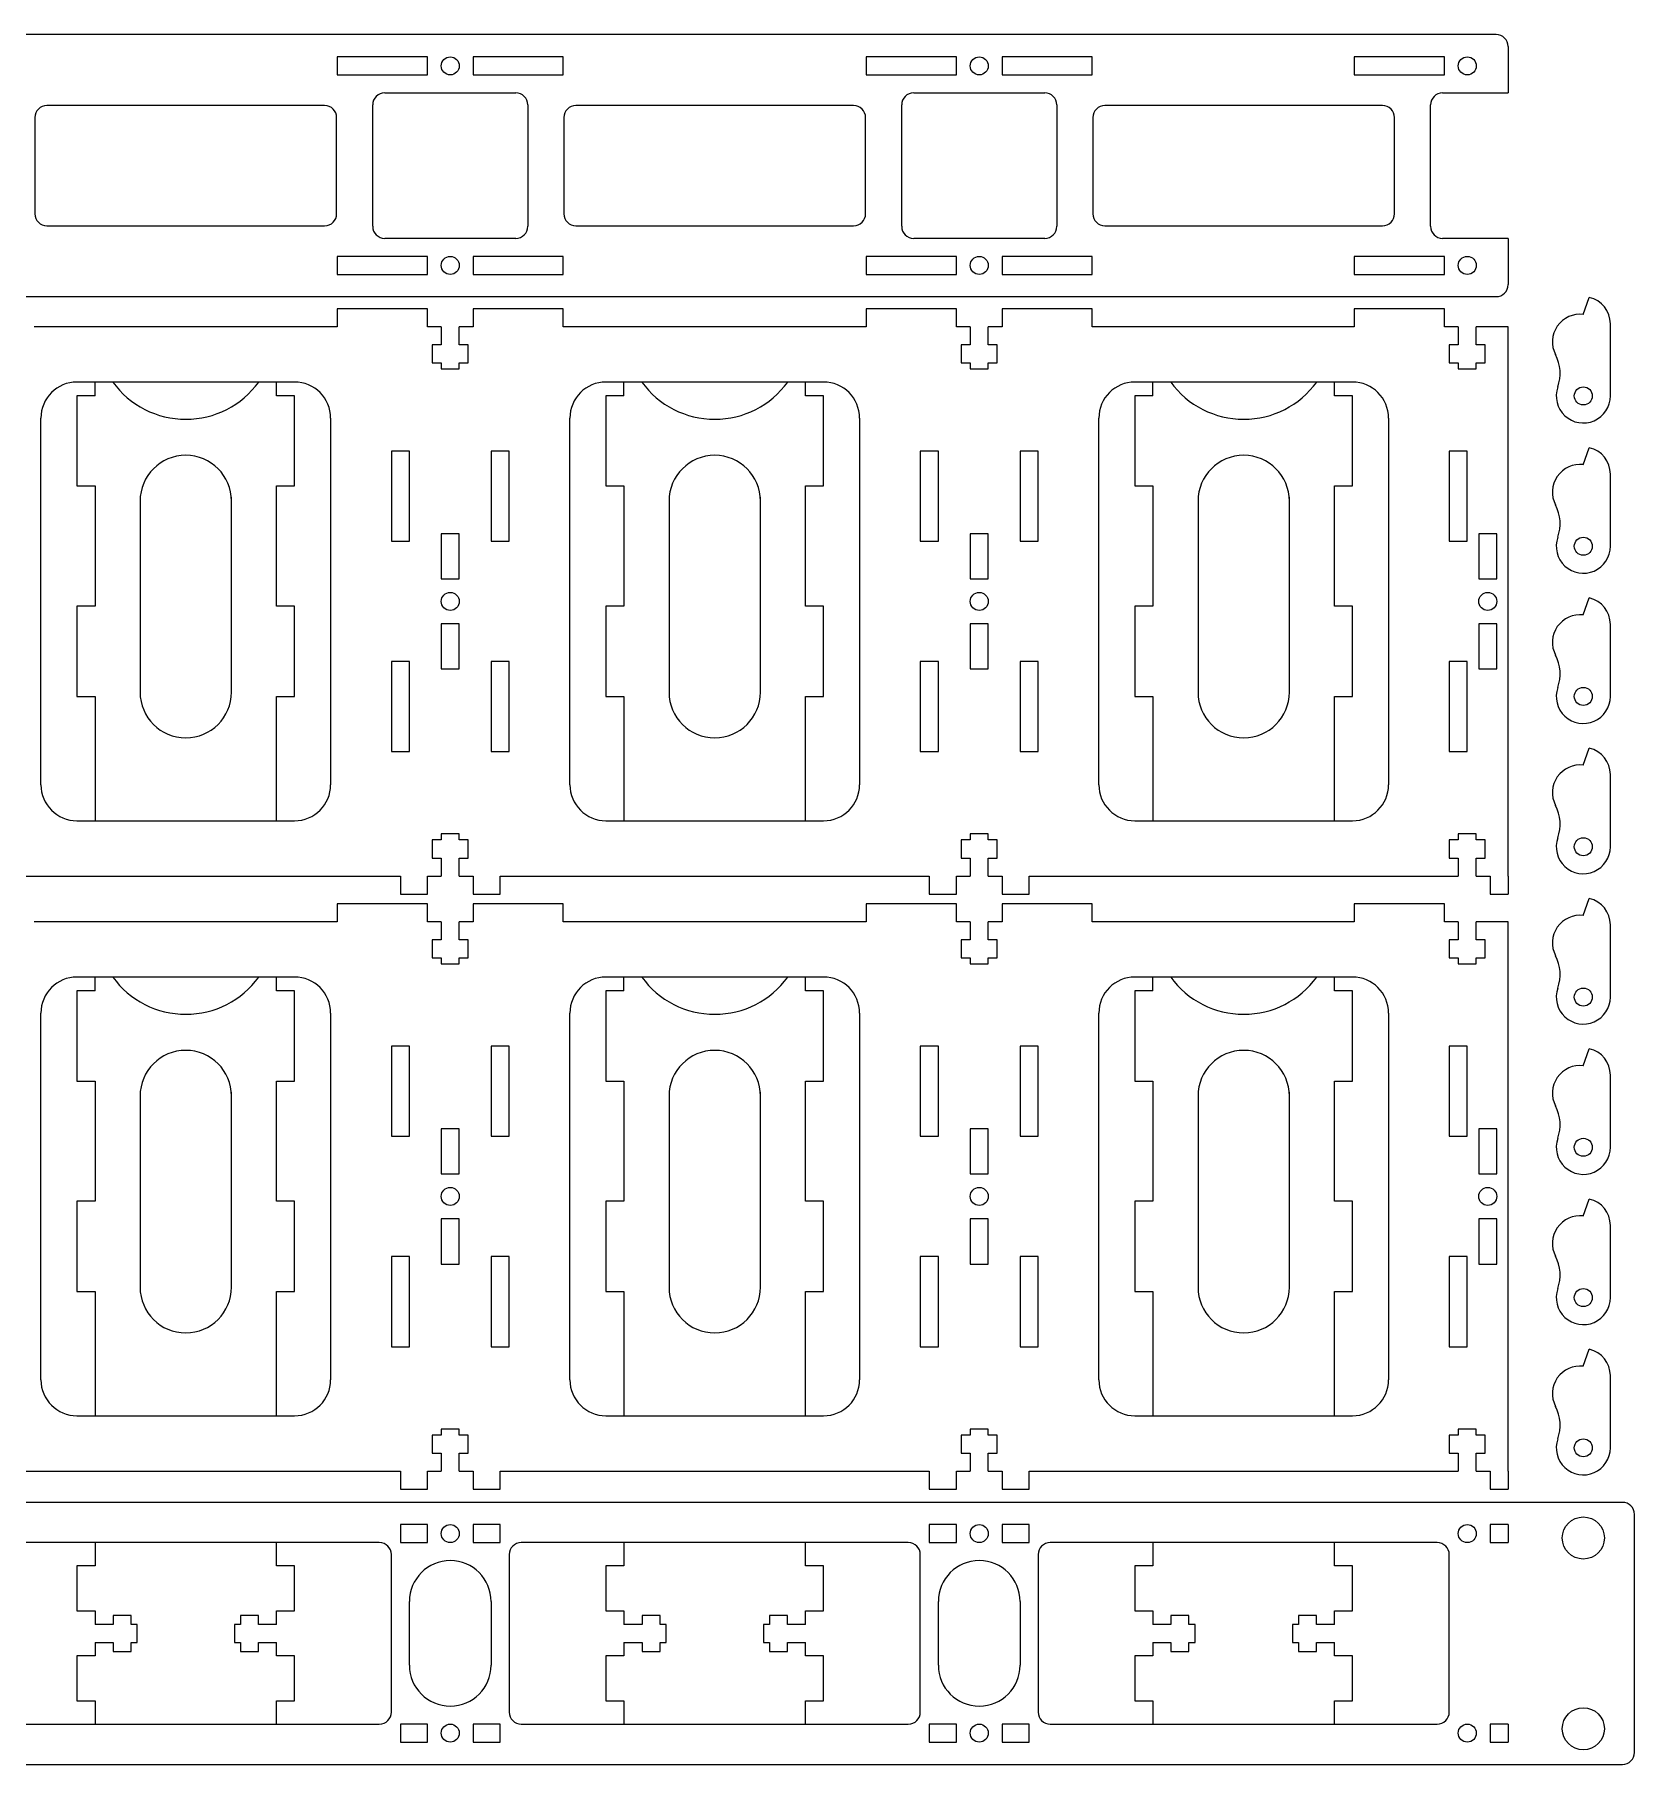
# Model space of a CAD drawing. Header units: millimetres. Extents: x 0 to 482, y 0 to 288.
# Drawn here: x 215.9 to 482, y 0 to 287.8 of the extents above; entities that cross this region are included whole.
import ezdxf

# ---------------------------------------------------------------- set-up
doc = ezdxf.new("R2010")
doc.units = ezdxf.units.MM
doc.layers.get('0').update_dxf_attribs({"color": 178, "true_color": 0x000000})
doc.layers.add('cutout', color=1, linetype='Continuous', true_color=0xff0000)
doc.layers.add('inner-cutout', color=5, linetype='Continuous', true_color=0x0000ff)

msp = doc.modelspace()

# ---------------------------------------------------------------- linework, layer by layer
for p, q in [((459, 287.8), (23, 287.8)), ((461, 285.8), (461, 278.1)), ((450.1, 278.1), (461, 278.1)), ((448.1, 255.9), (448.1, 276.1)), ((461, 253.9), (450.1, 253.9)), ((461, 253.9), (461, 246.2)), ((23, 244.2), (459, 244.2)), ((281.2, 242.2), (266.2, 242.2)), ((266.2, 242.2), (266.2, 239.2)), ((281.2, 239.2), (281.2, 242.2)), ((303.8, 242.2), (288.8, 242.2)), ((288.8, 242.2), (288.8, 239.2)), ((303.8, 239.2), (303.8, 242.2)), ((369.2, 242.2), (354.2, 242.2)), ((354.2, 242.2), (354.2, 239.2)), ((369.2, 239.2), (369.2, 242.2)), ((391.8, 242.2), (376.8, 242.2)), ((376.8, 242.2), (376.8, 239.2)), ((391.8, 239.2), (391.8, 242.2)), ((450.4, 242.2), (435.4, 242.2)), ((435.4, 242.2), (435.4, 239.2)), ((450.4, 239.2), (450.4, 242.2)), ((266.2, 239.2), (215.8, 239.2)), ((283.5, 239.2), (281.2, 239.2)), ((283.5, 239.2), (283.5, 236.2)), ((288.8, 239.2), (286.5, 239.2)), ((286.5, 236.2), (286.5, 239.2)), ((354.2, 239.2), (303.8, 239.2)), ((371.5, 239.2), (369.2, 239.2)), ((371.5, 239.2), (371.5, 236.2)), ((376.8, 239.2), (374.5, 239.2)), ((374.5, 236.2), (374.5, 239.2)), ((435.4, 239.2), (391.8, 239.2)), ((452.7, 239.2), (450.4, 239.2)), ((452.7, 239.2), (452.7, 236.2)), ((461, 239.2), (455.7, 239.2)), ((455.7, 236.2), (455.7, 239.2)), ((461, 147.8), (461, 239.2)), ((283.5, 236.2), (282, 236.2)), ((282, 236.2), (282, 233.2)), ((288, 236.2), (286.5, 236.2)), ((288, 233.2), (288, 236.2)), ((371.5, 236.2), (370, 236.2)), ((370, 236.2), (370, 233.2)), ((376, 236.2), (374.5, 236.2)), ((376, 233.2), (376, 236.2)), ((451.2, 236.2), (451.2, 233.2)), ((452.7, 236.2), (451.2, 236.2)), ((457.2, 236.2), (455.7, 236.2)), ((457.2, 233.2), (457.2, 236.2)), ((282, 233.2), (283.5, 233.2)), ((283.5, 233.2), (283.5, 232.2)), ((286.5, 233.2), (288, 233.2)), ((286.5, 232.2), (286.5, 233.2)), ((370, 233.2), (371.5, 233.2)), ((371.5, 233.2), (371.5, 232.2)), ((374.5, 233.2), (376, 233.2)), ((374.5, 232.2), (374.5, 233.2)), ((451.2, 233.2), (452.7, 233.2)), ((452.7, 233.2), (452.7, 232.2)), ((455.7, 233.2), (457.2, 233.2)), ((455.7, 232.2), (455.7, 233.2)), ((283.5, 232.2), (286.5, 232.2)), ((371.5, 232.2), (374.5, 232.2)), ((452.7, 232.2), (455.7, 232.2)), ((282, 153.8), (282, 150.8)), ((283.5, 153.8), (282, 153.8)), ((286.5, 154.8), (283.5, 154.8)), ((283.5, 154.8), (283.5, 153.8)), ((286.5, 153.8), (286.5, 154.8)), ((288, 153.8), (286.5, 153.8)), ((288, 150.8), (288, 153.8)), ((370, 153.8), (370, 150.8)), ((371.5, 153.8), (370, 153.8)), ((374.5, 154.8), (371.5, 154.8)), ((371.5, 154.8), (371.5, 153.8)), ((374.5, 153.8), (374.5, 154.8)), ((376, 153.8), (374.5, 153.8)), ((376, 150.8), (376, 153.8)), ((451.2, 153.8), (451.2, 150.8)), ((452.7, 153.8), (451.2, 153.8)), ((455.7, 154.8), (452.7, 154.8)), ((452.7, 154.8), (452.7, 153.8)), ((455.7, 153.8), (455.7, 154.8)), ((457.2, 153.8), (455.7, 153.8)), ((457.2, 150.8), (457.2, 153.8)), ((282, 150.8), (283.5, 150.8)), ((283.5, 150.8), (283.5, 147.8)), ((286.5, 150.8), (288, 150.8)), ((286.5, 147.8), (286.5, 150.8)), ((370, 150.8), (371.5, 150.8)), ((371.5, 150.8), (371.5, 147.8)), ((374.5, 150.8), (376, 150.8)), ((374.5, 147.8), (374.5, 150.8)), ((451.2, 150.8), (452.7, 150.8)), ((452.7, 150.8), (452.7, 147.8)), ((455.7, 150.8), (457.2, 150.8)), ((455.7, 147.8), (455.7, 150.8)), ((205.3, 147.8), (276.7, 147.8)), ((276.7, 147.8), (276.7, 144.8)), ((281.2, 144.8), (281.2, 147.8)), ((281.2, 147.8), (283.5, 147.8)), ((286.5, 147.8), (288.8, 147.8)), ((288.8, 147.8), (288.8, 144.8)), ((293.3, 144.8), (293.3, 147.8)), ((293.3, 147.8), (364.7, 147.8)), ((364.7, 147.8), (364.7, 144.8)), ((369.2, 144.8), (369.2, 147.8)), ((369.2, 147.8), (371.5, 147.8)), ((374.5, 147.8), (376.8, 147.8)), ((376.8, 147.8), (376.8, 144.8)), ((381.3, 144.8), (381.3, 147.8)), ((381.3, 147.8), (452.7, 147.8)), ((455.7, 147.8), (458, 147.8)), ((458, 147.8), (458, 144.8)), ((461, 147.8), (461, 144.8)), ((276.7, 144.8), (281.2, 144.8)), ((288.8, 144.8), (293.3, 144.8)), ((364.7, 144.8), (369.2, 144.8)), ((376.8, 144.8), (381.3, 144.8)), ((458, 144.8), (461, 144.8)), ((281.2, 143.2), (266.2, 143.2)), ((266.2, 143.2), (266.2, 140.2)), ((281.2, 140.2), (281.2, 143.2)), ((303.8, 143.2), (288.8, 143.2)), ((288.8, 143.2), (288.8, 140.2)), ((303.8, 140.2), (303.8, 143.2)), ((369.2, 143.2), (354.2, 143.2)), ((354.2, 143.2), (354.2, 140.2)), ((369.2, 140.2), (369.2, 143.2)), ((391.8, 143.2), (376.8, 143.2)), ((376.8, 143.2), (376.8, 140.2)), ((391.8, 140.2), (391.8, 143.2)), ((450.4, 143.2), (435.4, 143.2)), ((435.4, 143.2), (435.4, 140.2)), ((450.4, 140.2), (450.4, 143.2)), ((266.2, 140.2), (215.8, 140.2)), ((283.5, 140.2), (281.2, 140.2)), ((283.5, 140.2), (283.5, 137.2)), ((286.5, 137.2), (286.5, 140.2)), ((288.8, 140.2), (286.5, 140.2)), ((354.2, 140.2), (303.8, 140.2)), ((371.5, 140.2), (369.2, 140.2)), ((371.5, 140.2), (371.5, 137.2)), ((374.5, 137.2), (374.5, 140.2)), ((376.8, 140.2), (374.5, 140.2)), ((435.4, 140.2), (391.8, 140.2)), ((452.7, 140.2), (450.4, 140.2)), ((452.7, 140.2), (452.7, 137.2)), ((455.7, 137.2), (455.7, 140.2)), ((461, 140.2), (455.7, 140.2)), ((461, 48.8), (461, 140.2)), ((283.5, 137.2), (282, 137.2)), ((282, 137.2), (282, 134.2)), ((288, 137.2), (286.5, 137.2)), ((288, 134.2), (288, 137.2)), ((371.5, 137.2), (370, 137.2)), ((370, 137.2), (370, 134.2)), ((376, 137.2), (374.5, 137.2)), ((376, 134.2), (376, 137.2)), ((452.7, 137.2), (451.2, 137.2)), ((451.2, 137.2), (451.2, 134.2)), ((457.2, 137.2), (455.7, 137.2)), ((457.2, 134.2), (457.2, 137.2)), ((282, 134.2), (283.5, 134.2)), ((283.5, 134.2), (283.5, 133.2)), ((283.5, 133.2), (286.5, 133.2)), ((286.5, 134.2), (288, 134.2)), ((286.5, 133.2), (286.5, 134.2)), ((370, 134.2), (371.5, 134.2)), ((371.5, 134.2), (371.5, 133.2)), ((371.5, 133.2), (374.5, 133.2)), ((374.5, 134.2), (376, 134.2)), ((374.5, 133.2), (374.5, 134.2)), ((451.2, 134.2), (452.7, 134.2)), ((452.7, 134.2), (452.7, 133.2)), ((452.7, 133.2), (455.7, 133.2)), ((455.7, 134.2), (457.2, 134.2)), ((455.7, 133.2), (455.7, 134.2)), ((282, 54.8), (282, 51.8)), ((283.5, 54.8), (282, 54.8)), ((286.5, 55.8), (283.5, 55.8)), ((283.5, 55.8), (283.5, 54.8)), ((286.5, 54.8), (286.5, 55.8)), ((288, 54.8), (286.5, 54.8)), ((288, 51.8), (288, 54.8)), ((370, 54.8), (370, 51.8)), ((371.5, 54.8), (370, 54.8)), ((374.5, 55.8), (371.5, 55.8)), ((371.5, 55.8), (371.5, 54.8)), ((374.5, 54.8), (374.5, 55.8)), ((376, 54.8), (374.5, 54.8)), ((376, 51.8), (376, 54.8)), ((451.2, 54.8), (451.2, 51.8)), ((452.7, 54.8), (451.2, 54.8)), ((455.7, 55.8), (452.7, 55.8)), ((452.7, 55.8), (452.7, 54.8)), ((455.7, 54.8), (455.7, 55.8)), ((457.2, 54.8), (455.7, 54.8)), ((457.2, 51.8), (457.2, 54.8)), ((282, 51.8), (283.5, 51.8)), ((283.5, 51.8), (283.5, 48.8)), ((286.5, 51.8), (288, 51.8)), ((286.5, 48.8), (286.5, 51.8)), ((370, 51.8), (371.5, 51.8)), ((371.5, 51.8), (371.5, 48.8)), ((374.5, 51.8), (376, 51.8)), ((374.5, 48.8), (374.5, 51.8)), ((451.2, 51.8), (452.7, 51.8)), ((452.7, 51.8), (452.7, 48.8)), ((455.7, 51.8), (457.2, 51.8)), ((455.7, 48.8), (455.7, 51.8)), ((205.3, 48.8), (276.7, 48.8)), ((276.7, 48.8), (276.7, 45.8)), ((281.2, 45.8), (281.2, 48.8)), ((281.2, 48.8), (283.5, 48.8)), ((286.5, 48.8), (288.8, 48.8)), ((288.8, 48.8), (288.8, 45.8)), ((293.3, 45.8), (293.3, 48.8)), ((293.3, 48.8), (364.7, 48.8)), ((364.7, 48.8), (364.7, 45.8)), ((369.2, 45.8), (369.2, 48.8)), ((369.2, 48.8), (371.5, 48.8)), ((374.5, 48.8), (376.8, 48.8)), ((376.8, 48.8), (376.8, 45.8)), ((381.3, 45.8), (381.3, 48.8)), ((381.3, 48.8), (452.7, 48.8)), ((455.7, 48.8), (458, 48.8)), ((458, 48.8), (458, 45.8)), ((461, 48.8), (461, 45.8)), ((480, 43.6), (2, 43.6)), ((276.7, 45.8), (281.2, 45.8)), ((288.8, 45.8), (293.3, 45.8)), ((364.7, 45.8), (369.2, 45.8)), ((376.8, 45.8), (381.3, 45.8)), ((458, 45.8), (461, 45.8)), ((482, 2), (482, 41.6)), ((2, 0), (480, 0))]:
    msp.add_line(p, q)
for centre in [(473.5, 37.67), (473.5, 5.93)]:
    msp.add_circle(centre, 3.5)
for centre, start, end in [((459, 285.8), 0, 90), ((450.1, 276.1), 90, 180), ((450.1, 255.9), 180, 270), ((459, 246.2), 270, 0), ((480, 41.6), 0, 90), ((480, 2), 270, 0)]:
    msp.add_arc(centre, 2, start, end)
at = {"layer": 'cutout'}
for p, q in [((281.2, 284.1), (266.2, 284.1)), ((266.2, 284.1), (266.2, 281.1)), ((281.2, 281.1), (281.2, 284.1)), ((303.8, 284.1), (288.8, 284.1)), ((288.8, 284.1), (288.8, 281.1)), ((303.8, 281.1), (303.8, 284.1)), ((369.2, 284.1), (354.2, 284.1)), ((354.2, 284.1), (354.2, 281.1)), ((369.2, 281.1), (369.2, 284.1)), ((391.8, 284.1), (376.8, 284.1)), ((376.8, 284.1), (376.8, 281.1)), ((391.8, 281.1), (391.8, 284.1)), ((450.4, 284.1), (435.4, 284.1)), ((435.4, 284.1), (435.4, 281.1)), ((450.4, 281.1), (450.4, 284.1)), ((266.2, 281.1), (281.2, 281.1)), ((288.8, 281.1), (303.8, 281.1)), ((354.2, 281.1), (369.2, 281.1)), ((376.8, 281.1), (391.8, 281.1)), ((435.4, 281.1), (450.4, 281.1)), ((274.1, 278.1), (295.9, 278.1)), ((362.1, 278.1), (383.9, 278.1)), ((272.1, 255.9), (272.1, 276.1)), ((297.9, 276.1), (297.9, 255.9)), ((360.1, 255.9), (360.1, 276.1)), ((385.9, 276.1), (385.9, 255.9)), ((295.9, 253.9), (274.1, 253.9)), ((383.9, 253.9), (362.1, 253.9)), ((281.2, 250.9), (266.2, 250.9)), ((266.2, 250.9), (266.2, 247.9)), ((281.2, 247.9), (281.2, 250.9)), ((288.8, 250.9), (288.8, 247.9)), ((303.8, 250.9), (288.8, 250.9)), ((303.8, 247.9), (303.8, 250.9)), ((369.2, 250.9), (354.2, 250.9)), ((354.2, 250.9), (354.2, 247.9)), ((369.2, 247.9), (369.2, 250.9)), ((376.8, 250.9), (376.8, 247.9)), ((391.8, 250.9), (376.8, 250.9)), ((391.8, 247.9), (391.8, 250.9)), ((450.4, 250.9), (435.4, 250.9)), ((435.4, 250.9), (435.4, 247.9)), ((450.4, 247.9), (450.4, 250.9)), ((266.2, 247.9), (281.2, 247.9)), ((288.8, 247.9), (303.8, 247.9)), ((354.2, 247.9), (369.2, 247.9)), ((376.8, 247.9), (391.8, 247.9)), ((435.4, 247.9), (450.4, 247.9)), ((473.5, 241.24), (474.49, 244.07)), ((478, 227.68), (478, 239.68)), ((259.1, 230), (222.9, 230)), ((347.1, 230), (310.9, 230)), ((435.1, 230), (398.9, 230)), ((216.9, 163), (216.9, 224)), ((265.1, 224), (265.1, 163)), ((304.9, 163), (304.9, 224)), ((353.1, 224), (353.1, 163)), ((392.9, 163), (392.9, 224)), ((441.1, 224), (441.1, 163)), ((473.5, 216.24), (474.49, 219.07)), ((278.2, 218.5), (275.2, 218.5)), ((275.2, 218.5), (275.2, 203.5)), ((278.2, 203.5), (278.2, 218.5)), ((291.8, 218.5), (291.8, 203.5)), ((294.8, 218.5), (291.8, 218.5)), ((294.8, 203.5), (294.8, 218.5)), ((366.2, 218.5), (363.2, 218.5)), ((363.2, 218.5), (363.2, 203.5)), ((366.2, 203.5), (366.2, 218.5)), ((379.8, 218.5), (379.8, 203.5)), ((382.8, 218.5), (379.8, 218.5)), ((382.8, 203.5), (382.8, 218.5)), ((454.2, 218.5), (451.2, 218.5)), ((451.2, 218.5), (451.2, 203.5)), ((454.2, 203.5), (454.2, 218.5)), ((478, 202.68), (478, 214.68)), ((286.5, 204.75), (283.5, 204.75)), ((283.5, 204.75), (283.5, 197.25)), ((286.5, 197.25), (286.5, 204.75)), ((374.5, 204.75), (371.5, 204.75)), ((371.5, 204.75), (371.5, 197.25)), ((374.5, 197.25), (374.5, 204.75)), ((459.1, 204.75), (456.1, 204.75)), ((456.1, 204.75), (456.1, 197.25)), ((459.1, 197.25), (459.1, 204.75)), ((275.2, 203.5), (278.2, 203.5)), ((291.8, 203.5), (294.8, 203.5)), ((363.2, 203.5), (366.2, 203.5)), ((379.8, 203.5), (382.8, 203.5)), ((451.2, 203.5), (454.2, 203.5)), ((283.5, 197.25), (286.5, 197.25)), ((371.5, 197.25), (374.5, 197.25)), ((456.1, 197.25), (459.1, 197.25)), ((473.5, 191.24), (474.49, 194.07)), ((286.5, 189.75), (283.5, 189.75)), ((283.5, 189.75), (283.5, 182.25)), ((286.5, 182.25), (286.5, 189.75)), ((374.5, 189.75), (371.5, 189.75)), ((371.5, 189.75), (371.5, 182.25)), ((374.5, 182.25), (374.5, 189.75)), ((459.1, 189.75), (456.1, 189.75)), ((456.1, 189.75), (456.1, 182.25)), ((459.1, 182.25), (459.1, 189.75)), ((478, 177.68), (478, 189.68)), ((278.2, 183.5), (275.2, 183.5)), ((275.2, 183.5), (275.2, 168.5)), ((278.2, 168.5), (278.2, 183.5)), ((283.5, 182.25), (286.5, 182.25)), ((294.8, 183.5), (291.8, 183.5)), ((291.8, 183.5), (291.8, 168.5)), ((294.8, 168.5), (294.8, 183.5)), ((366.2, 183.5), (363.2, 183.5)), ((363.2, 183.5), (363.2, 168.5)), ((366.2, 168.5), (366.2, 183.5)), ((371.5, 182.25), (374.5, 182.25)), ((382.8, 183.5), (379.8, 183.5)), ((379.8, 183.5), (379.8, 168.5)), ((382.8, 168.5), (382.8, 183.5)), ((454.2, 183.5), (451.2, 183.5)), ((451.2, 183.5), (451.2, 168.5)), ((454.2, 168.5), (454.2, 183.5)), ((456.1, 182.25), (459.1, 182.25)), ((275.2, 168.5), (278.2, 168.5)), ((291.8, 168.5), (294.8, 168.5)), ((363.2, 168.5), (366.2, 168.5)), ((379.8, 168.5), (382.8, 168.5)), ((451.2, 168.5), (454.2, 168.5)), ((473.5, 166.24), (474.49, 169.07)), ((478, 152.68), (478, 164.68)), ((222.9, 157), (225.9, 157)), ((225.9, 157), (256.1, 157)), ((256.1, 157), (259.1, 157)), ((310.9, 157), (313.9, 157)), ((313.9, 157), (344.1, 157)), ((344.1, 157), (347.1, 157)), ((398.9, 157), (401.9, 157)), ((401.9, 157), (432.1, 157)), ((432.1, 157), (435.1, 157)), ((473.5, 141.24), (474.49, 144.07)), ((478, 127.67), (478, 139.68)), ((225.9, 131), (222.9, 131)), ((228.85, 131), (225.9, 131)), ((253.15, 131), (228.85, 131)), ((256.1, 131), (253.15, 131)), ((259.1, 131), (256.1, 131)), ((313.9, 131), (310.9, 131)), ((316.85, 131), (313.9, 131)), ((341.15, 131), (316.85, 131)), ((344.1, 131), (341.15, 131)), ((347.1, 131), (344.1, 131)), ((401.9, 131), (398.9, 131)), ((404.85, 131), (401.9, 131)), ((429.15, 131), (404.85, 131)), ((432.1, 131), (429.15, 131)), ((435.1, 131), (432.1, 131)), ((216.9, 64), (216.9, 125)), ((265.1, 125), (265.1, 64)), ((304.9, 64), (304.9, 125)), ((353.1, 125), (353.1, 64)), ((392.9, 64), (392.9, 125)), ((441.1, 125), (441.1, 64)), ((278.2, 119.5), (275.2, 119.5)), ((275.2, 119.5), (275.2, 104.5)), ((278.2, 104.5), (278.2, 119.5)), ((291.8, 119.5), (291.8, 104.5)), ((294.8, 119.5), (291.8, 119.5)), ((294.8, 104.5), (294.8, 119.5)), ((366.2, 119.5), (363.2, 119.5)), ((363.2, 119.5), (363.2, 104.5)), ((366.2, 104.5), (366.2, 119.5)), ((379.8, 119.5), (379.8, 104.5)), ((382.8, 119.5), (379.8, 119.5)), ((382.8, 104.5), (382.8, 119.5)), ((454.2, 119.5), (451.2, 119.5)), ((451.2, 119.5), (451.2, 104.5)), ((454.2, 104.5), (454.2, 119.5)), ((473.5, 116.24), (474.49, 119.07)), ((478, 102.67), (478, 114.68)), ((275.2, 104.5), (278.2, 104.5)), ((286.5, 105.75), (283.5, 105.75)), ((283.5, 105.75), (283.5, 98.25)), ((286.5, 98.25), (286.5, 105.75)), ((291.8, 104.5), (294.8, 104.5)), ((363.2, 104.5), (366.2, 104.5)), ((374.5, 105.75), (371.5, 105.75)), ((371.5, 105.75), (371.5, 98.25)), ((374.5, 98.25), (374.5, 105.75)), ((379.8, 104.5), (382.8, 104.5)), ((451.2, 104.5), (454.2, 104.5)), ((459.1, 105.75), (456.1, 105.75)), ((456.1, 105.75), (456.1, 98.25)), ((459.1, 98.25), (459.1, 105.75)), ((283.5, 98.25), (286.5, 98.25)), ((371.5, 98.25), (374.5, 98.25)), ((456.1, 98.25), (459.1, 98.25)), ((473.5, 91.24), (474.49, 94.07)), ((286.5, 90.75), (283.5, 90.75)), ((283.5, 90.75), (283.5, 83.25)), ((286.5, 83.25), (286.5, 90.75)), ((374.5, 90.75), (371.5, 90.75)), ((371.5, 90.75), (371.5, 83.25)), ((374.5, 83.25), (374.5, 90.75)), ((459.1, 90.75), (456.1, 90.75)), ((456.1, 90.75), (456.1, 83.25)), ((459.1, 83.25), (459.1, 90.75)), ((478, 77.67), (478, 89.68)), ((278.2, 84.5), (275.2, 84.5)), ((275.2, 84.5), (275.2, 69.5)), ((278.2, 69.5), (278.2, 84.5)), ((294.8, 84.5), (291.8, 84.5)), ((291.8, 84.5), (291.8, 69.5)), ((294.8, 69.5), (294.8, 84.5)), ((366.2, 84.5), (363.2, 84.5)), ((363.2, 84.5), (363.2, 69.5)), ((366.2, 69.5), (366.2, 84.5)), ((382.8, 84.5), (379.8, 84.5)), ((379.8, 84.5), (379.8, 69.5)), ((382.8, 69.5), (382.8, 84.5)), ((454.2, 84.5), (451.2, 84.5)), ((451.2, 84.5), (451.2, 69.5)), ((454.2, 69.5), (454.2, 84.5)), ((283.5, 83.25), (286.5, 83.25)), ((371.5, 83.25), (374.5, 83.25)), ((456.1, 83.25), (459.1, 83.25)), ((275.2, 69.5), (278.2, 69.5)), ((291.8, 69.5), (294.8, 69.5)), ((363.2, 69.5), (366.2, 69.5)), ((379.8, 69.5), (382.8, 69.5)), ((451.2, 69.5), (454.2, 69.5)), ((473.5, 66.24), (474.49, 69.07)), ((478, 52.67), (478, 64.68)), ((222.9, 58), (225.9, 58)), ((225.9, 58), (256.1, 58)), ((256.1, 58), (259.1, 58)), ((310.9, 58), (313.9, 58)), ((313.9, 58), (344.1, 58)), ((344.1, 58), (347.1, 58)), ((398.9, 58), (401.9, 58)), ((401.9, 58), (432.1, 58)), ((432.1, 58), (435.1, 58)), ((281.2, 39.9), (276.7, 39.9)), ((276.7, 39.9), (276.7, 36.9)), ((281.2, 36.9), (281.2, 39.9)), ((293.3, 39.9), (288.8, 39.9)), ((288.8, 39.9), (288.8, 36.9)), ((293.3, 36.9), (293.3, 39.9)), ((369.2, 39.9), (364.7, 39.9)), ((364.7, 39.9), (364.7, 36.9)), ((369.2, 36.9), (369.2, 39.9)), ((381.3, 39.9), (376.8, 39.9)), ((376.8, 39.9), (376.8, 36.9)), ((381.3, 36.9), (381.3, 39.9)), ((461, 39.9), (458, 39.9)), ((458, 39.9), (458, 36.9)), ((461, 39.9), (461, 36.9)), ((276.7, 36.9), (281.2, 36.9)), ((288.8, 36.9), (293.3, 36.9)), ((364.7, 36.9), (369.2, 36.9)), ((376.8, 36.9), (381.3, 36.9)), ((458, 36.9), (461, 36.9)), ((278.2, 16.5), (278.2, 27.1)), ((291.8, 27.1), (291.8, 16.5)), ((366.2, 16.5), (366.2, 27.1)), ((379.8, 27.1), (379.8, 16.5)), ((281.2, 6.7), (276.7, 6.7)), ((276.7, 6.7), (276.7, 3.7)), ((281.2, 3.7), (281.2, 6.7)), ((293.3, 6.7), (288.8, 6.7)), ((288.8, 6.7), (288.8, 3.7)), ((293.3, 3.7), (293.3, 6.7)), ((369.2, 6.7), (364.7, 6.7)), ((364.7, 6.7), (364.7, 3.7)), ((369.2, 3.7), (369.2, 6.7)), ((381.3, 6.7), (376.8, 6.7)), ((376.8, 6.7), (376.8, 3.7)), ((381.3, 3.7), (381.3, 6.7)), ((458, 6.7), (458, 3.7)), ((461, 6.7), (458, 6.7)), ((461, 6.7), (461, 3.7)), ((276.7, 3.7), (281.2, 3.7)), ((288.8, 3.7), (293.3, 3.7)), ((364.7, 3.7), (369.2, 3.7)), ((376.8, 3.7), (381.3, 3.7)), ((458, 3.7), (461, 3.7))]:
    msp.add_line(p, q, dxfattribs=at)
at = {"layer": 'cutout', "lineweight": -3}
for p, q in [((215.9, 274), (215.9, 258)), ((264.1, 276), (217.9, 276)), ((266.1, 258), (266.1, 274)), ((303.9, 274), (303.9, 258)), ((352.1, 276), (305.9, 276)), ((354.1, 258), (354.1, 274)), ((391.9, 274), (391.9, 258)), ((440.1, 276), (393.9, 276)), ((442.1, 258), (442.1, 274)), ((217.9, 256), (264.1, 256)), ((305.9, 256), (352.1, 256)), ((393.9, 256), (440.1, 256)), ((273.2, 36.9), (208.8, 36.9)), ((275.2, 8.7), (275.2, 34.9)), ((294.8, 34.9), (294.8, 8.7)), ((361.2, 36.9), (296.8, 36.9)), ((363.2, 8.7), (363.2, 34.9)), ((382.8, 34.9), (382.8, 8.7)), ((449.2, 36.9), (384.8, 36.9)), ((451.2, 8.7), (451.2, 34.9)), ((208.8, 6.7), (273.2, 6.7)), ((296.8, 6.7), (361.2, 6.7)), ((384.8, 6.7), (449.2, 6.7))]:
    msp.add_line(p, q, dxfattribs=at)
at = {"layer": 'cutout'}
for centre in [(285, 282.6), (373, 282.6), (454.2, 282.6), (285, 249.4), (373, 249.4), (454.2, 249.4), (285, 193.5), (373, 193.5), (457.6, 193.5), (285, 94.5), (373, 94.5), (457.6, 94.5), (285, 38.4), (373, 38.4), (454.2, 38.4), (285, 5.2), (373, 5.2), (454.2, 5.2)]:
    msp.add_circle(centre, 1.5, dxfattribs=at)
for centre, radius, start, end in [((274.1, 276.1), 2, 90, 180), ((295.9, 276.1), 2, 0, 90), ((362.1, 276.1), 2, 90, 180), ((383.9, 276.1), 2, 0, 90), ((274.1, 255.9), 2, 180, 270), ((295.9, 255.9), 2, 270, 0), ((362.1, 255.9), 2, 180, 270), ((383.9, 255.9), 2, 270, 0), ((473.5, 239.68), 4.5, 0, 77.2258), ((472.96, 236.68), 4.6, 83.2282, 207.4339), ((462.84, 231.42), 6.8, 340.6302, 27.4339), ((222.9, 224), 6, 90, 180), ((259.1, 224), 6, 0, 90), ((310.9, 224), 6, 90, 180), ((347.1, 224), 6, 0, 90), ((398.9, 224), 6, 90, 180), ((435.1, 224), 6, 0, 90), ((473.5, 227.68), 4.5, 160.6302, 0), ((473.5, 214.68), 4.5, 0, 77.2258), ((472.96, 211.68), 4.6, 83.2282, 207.4339), ((462.84, 206.42), 6.8, 340.6302, 27.4339), ((473.5, 202.68), 4.5, 160.6302, 0), ((473.5, 189.68), 4.5, 0, 77.2258), ((472.96, 186.68), 4.6, 83.2282, 207.4339), ((462.84, 181.42), 6.8, 340.6302, 27.4339), ((473.5, 177.68), 4.5, 160.6302, 0), ((473.5, 164.68), 4.5, 0, 77.2258), ((472.96, 161.68), 4.6, 83.2282, 207.4339), ((222.9, 163), 6, 180, 270), ((259.1, 163), 6, 270, 0), ((310.9, 163), 6, 180, 270), ((347.1, 163), 6, 270, 0), ((398.9, 163), 6, 180, 270), ((435.1, 163), 6, 270, 0), ((462.84, 156.42), 6.8, 340.6302, 27.4339), ((473.5, 152.68), 4.5, 160.6302, 0), ((473.5, 139.68), 4.5, 0, 77.2258), ((472.96, 136.68), 4.6, 83.2282, 207.4339), ((462.84, 131.42), 6.8, 340.6302, 27.4339), ((222.9, 125), 6, 90, 180), ((259.1, 125), 6, 0, 90), ((310.9, 125), 6, 90, 180), ((347.1, 125), 6, 0, 90), ((398.9, 125), 6, 90, 180), ((435.1, 125), 6, 0, 90), ((473.5, 127.67), 4.5, 160.6302, 0), ((473.5, 114.68), 4.5, 0, 77.2258), ((472.96, 111.68), 4.6, 83.2282, 207.4339), ((462.84, 106.42), 6.8, 340.6302, 27.4339), ((473.5, 102.67), 4.5, 160.6302, 0), ((473.5, 89.68), 4.5, 0, 77.2258), ((472.96, 86.68), 4.6, 83.2282, 207.4339), ((462.84, 81.42), 6.8, 340.6302, 27.4339), ((473.5, 77.67), 4.5, 160.6302, 0), ((473.5, 64.68), 4.5, 0, 77.2258), ((472.96, 61.68), 4.6, 83.2282, 207.4339), ((222.9, 64), 6, 180, 270), ((259.1, 64), 6, 270, 0), ((310.9, 64), 6, 180, 270), ((347.1, 64), 6, 270, 0), ((398.9, 64), 6, 180, 270), ((435.1, 64), 6, 270, 0), ((462.84, 56.42), 6.8, 340.6302, 27.4339), ((473.5, 52.67), 4.5, 160.6302, 0), ((285, 27.1), 6.8, 360, 180), ((373, 27.1), 6.8, 360, 180), ((285, 16.5), 6.8, 180, 0), ((373, 16.5), 6.8, 180, 0)]:
    msp.add_arc(centre, radius, start, end, dxfattribs=at)
at = {"layer": 'cutout', "lineweight": -3}
for centre, start, end in [((217.9, 274), 90, 180), ((264.1, 274), 0, 90), ((305.9, 274), 90, 180), ((352.1, 274), 0, 90), ((393.9, 274), 90, 180), ((440.1, 274), 0, 90), ((217.9, 258), 180, 270), ((264.1, 258), 270, 0), ((305.9, 258), 180, 270), ((352.1, 258), 270, 0), ((393.9, 258), 180, 270), ((440.1, 258), 270, 0), ((273.2, 34.9), 0, 90), ((296.8, 34.9), 90, 180), ((361.2, 34.9), 0, 90), ((384.8, 34.9), 90, 180), ((449.2, 34.9), 0, 90), ((273.2, 8.7), 270, 0), ((296.8, 8.7), 180, 270), ((361.2, 8.7), 270, 0), ((384.8, 8.7), 180, 270), ((449.2, 8.7), 270, 0)]:
    msp.add_arc(centre, 2, start, end, dxfattribs=at)
at = {"layer": 'inner-cutout'}
for p, q in [((225.9, 227.7), (222.9, 227.7)), ((222.9, 227.7), (222.9, 212.7)), ((225.9, 227.7), (225.9, 230)), ((256.1, 227.7), (256.1, 230)), ((259.1, 227.7), (256.1, 227.7)), ((259.1, 212.7), (259.1, 227.7)), ((313.9, 227.7), (310.9, 227.7)), ((310.9, 227.7), (310.9, 212.7)), ((313.9, 227.7), (313.9, 230)), ((344.1, 227.7), (344.1, 230)), ((347.1, 227.7), (344.1, 227.7)), ((347.1, 212.7), (347.1, 227.7)), ((401.9, 227.7), (398.9, 227.7)), ((398.9, 227.7), (398.9, 212.7)), ((401.9, 227.7), (401.9, 230)), ((432.1, 227.7), (432.1, 230)), ((435.1, 227.7), (432.1, 227.7)), ((435.1, 212.7), (435.1, 227.7)), ((222.9, 212.7), (225.9, 212.7)), ((225.9, 212.7), (225.9, 192.7)), ((233.4, 210.2), (233.4, 178.4)), ((248.6, 178.4), (248.6, 210.85)), ((256.1, 212.7), (259.1, 212.7)), ((256.1, 192.7), (256.1, 212.7)), ((310.9, 212.7), (313.9, 212.7)), ((313.9, 212.7), (313.9, 192.7)), ((321.4, 210.2), (321.4, 178.4)), ((336.6, 178.4), (336.6, 210.85)), ((344.1, 212.7), (347.1, 212.7)), ((344.1, 192.7), (344.1, 212.7)), ((398.9, 212.7), (401.9, 212.7)), ((401.9, 212.7), (401.9, 192.7)), ((409.4, 210.2), (409.4, 178.4)), ((424.6, 178.4), (424.6, 210.85)), ((432.1, 212.7), (435.1, 212.7)), ((432.1, 192.7), (432.1, 212.7)), ((225.9, 192.7), (222.9, 192.7)), ((222.9, 192.7), (222.9, 177.7)), ((259.1, 192.7), (256.1, 192.7)), ((259.1, 177.7), (259.1, 192.7)), ((313.9, 192.7), (310.9, 192.7)), ((310.9, 192.7), (310.9, 177.7)), ((347.1, 192.7), (344.1, 192.7)), ((347.1, 177.7), (347.1, 192.7)), ((401.9, 192.7), (398.9, 192.7)), ((398.9, 192.7), (398.9, 177.7)), ((435.1, 192.7), (432.1, 192.7)), ((435.1, 177.7), (435.1, 192.7)), ((222.9, 177.7), (225.9, 177.7)), ((225.9, 177.7), (225.9, 157)), ((256.1, 177.7), (259.1, 177.7)), ((256.1, 157), (256.1, 177.7)), ((310.9, 177.7), (313.9, 177.7)), ((313.9, 177.7), (313.9, 157)), ((344.1, 177.7), (347.1, 177.7)), ((344.1, 157), (344.1, 177.7)), ((398.9, 177.7), (401.9, 177.7)), ((401.9, 177.7), (401.9, 157)), ((432.1, 177.7), (435.1, 177.7)), ((432.1, 157), (432.1, 177.7)), ((225.9, 128.7), (225.9, 131)), ((256.1, 128.7), (256.1, 131)), ((313.9, 128.7), (313.9, 131)), ((344.1, 128.7), (344.1, 131)), ((401.9, 128.7), (401.9, 131)), ((432.1, 128.7), (432.1, 131)), ((225.9, 128.7), (222.9, 128.7)), ((222.9, 128.7), (222.9, 113.7)), ((259.1, 128.7), (256.1, 128.7)), ((259.1, 113.7), (259.1, 128.7)), ((313.9, 128.7), (310.9, 128.7)), ((310.9, 128.7), (310.9, 113.7)), ((347.1, 128.7), (344.1, 128.7)), ((347.1, 113.7), (347.1, 128.7)), ((401.9, 128.7), (398.9, 128.7)), ((398.9, 128.7), (398.9, 113.7)), ((435.1, 128.7), (432.1, 128.7)), ((435.1, 113.7), (435.1, 128.7)), ((222.9, 113.7), (225.9, 113.7)), ((225.9, 113.7), (225.9, 93.7)), ((256.1, 113.7), (259.1, 113.7)), ((256.1, 93.7), (256.1, 113.7)), ((310.9, 113.7), (313.9, 113.7)), ((313.9, 113.7), (313.9, 93.7)), ((344.1, 113.7), (347.1, 113.7)), ((344.1, 93.7), (344.1, 113.7)), ((398.9, 113.7), (401.9, 113.7)), ((401.9, 113.7), (401.9, 93.7)), ((432.1, 113.7), (435.1, 113.7)), ((432.1, 93.7), (432.1, 113.7)), ((233.4, 111.2), (233.4, 79.4)), ((248.6, 79.4), (248.6, 111.85)), ((321.4, 111.2), (321.4, 79.4)), ((336.6, 79.4), (336.6, 111.85)), ((409.4, 111.2), (409.4, 79.4)), ((424.6, 79.4), (424.6, 111.85)), ((225.9, 93.7), (222.9, 93.7)), ((222.9, 93.7), (222.9, 78.7)), ((259.1, 93.7), (256.1, 93.7)), ((259.1, 78.7), (259.1, 93.7)), ((313.9, 93.7), (310.9, 93.7)), ((310.9, 93.7), (310.9, 78.7)), ((347.1, 93.7), (344.1, 93.7)), ((347.1, 78.7), (347.1, 93.7)), ((401.9, 93.7), (398.9, 93.7)), ((398.9, 93.7), (398.9, 78.7)), ((435.1, 93.7), (432.1, 93.7)), ((435.1, 78.7), (435.1, 93.7)), ((222.9, 78.7), (225.9, 78.7)), ((225.9, 78.7), (225.9, 58)), ((256.1, 78.7), (259.1, 78.7)), ((256.1, 58), (256.1, 78.7)), ((310.9, 78.7), (313.9, 78.7)), ((313.9, 78.7), (313.9, 58)), ((344.1, 78.7), (347.1, 78.7)), ((344.1, 58), (344.1, 78.7)), ((398.9, 78.7), (401.9, 78.7)), ((401.9, 78.7), (401.9, 58)), ((432.1, 78.7), (435.1, 78.7)), ((432.1, 58), (432.1, 78.7)), ((225.9, 36.9), (225.9, 33.05)), ((256.1, 33.05), (256.1, 36.9)), ((313.9, 36.9), (313.9, 33.05)), ((344.1, 33.05), (344.1, 36.9)), ((401.9, 36.9), (401.9, 33.05)), ((432.1, 33.05), (432.1, 36.9)), ((225.9, 33.05), (222.9, 33.05)), ((222.9, 33.05), (222.9, 25.55)), ((259.1, 33.05), (256.1, 33.05)), ((256.1, 33.05), (256.1, 33.05)), ((259.1, 25.55), (259.1, 33.05)), ((313.9, 33.05), (310.9, 33.05)), ((310.9, 33.05), (310.9, 25.55)), ((347.1, 33.05), (344.1, 33.05)), ((344.1, 33.05), (344.1, 33.05)), ((347.1, 25.55), (347.1, 33.05)), ((401.9, 33.05), (398.9, 33.05)), ((398.9, 33.05), (398.9, 25.55)), ((435.1, 33.05), (432.1, 33.05)), ((432.1, 33.05), (432.1, 33.05)), ((435.1, 25.55), (435.1, 33.05)), ((222.9, 25.55), (225.9, 25.55)), ((225.9, 25.55), (225.9, 23.3)), ((225.9, 23.3), (225.9, 23.3)), ((228.9, 23.3), (225.9, 23.3)), ((231.9, 24.8), (228.9, 24.8)), ((228.9, 24.8), (228.9, 23.3)), ((231.9, 23.3), (231.9, 24.8)), ((232.9, 23.3), (231.9, 23.3)), ((232.9, 20.3), (232.9, 23.3)), ((249.1, 23.3), (249.1, 20.3)), ((250.1, 23.3), (249.1, 23.3)), ((253.1, 24.8), (250.1, 24.8)), ((250.1, 24.8), (250.1, 23.3)), ((253.1, 23.3), (253.1, 24.8)), ((256.1, 23.3), (253.1, 23.3)), ((256.1, 25.55), (259.1, 25.55)), ((256.1, 23.3), (256.1, 25.55)), ((310.9, 25.55), (313.9, 25.55)), ((313.9, 25.55), (313.9, 23.3)), ((313.9, 23.3), (313.9, 23.3)), ((316.9, 23.3), (313.9, 23.3)), ((319.9, 24.8), (316.9, 24.8)), ((316.9, 24.8), (316.9, 23.3)), ((319.9, 23.3), (319.9, 24.8)), ((320.9, 23.3), (319.9, 23.3)), ((320.9, 20.3), (320.9, 23.3)), ((337.1, 23.3), (337.1, 20.3)), ((338.1, 23.3), (337.1, 23.3)), ((341.1, 24.8), (338.1, 24.8)), ((338.1, 24.8), (338.1, 23.3)), ((341.1, 23.3), (341.1, 24.8)), ((344.1, 23.3), (341.1, 23.3)), ((344.1, 23.3), (344.1, 25.55)), ((344.1, 25.55), (347.1, 25.55)), ((398.9, 25.55), (401.9, 25.55)), ((401.9, 25.55), (401.9, 23.3)), ((401.9, 23.3), (401.9, 23.3)), ((404.9, 23.3), (401.9, 23.3)), ((407.9, 24.8), (404.9, 24.8)), ((404.9, 24.8), (404.9, 23.3)), ((407.9, 23.3), (407.9, 24.8)), ((408.9, 23.3), (407.9, 23.3)), ((408.9, 20.3), (408.9, 23.3)), ((425.1, 23.3), (425.1, 20.3)), ((426.1, 23.3), (425.1, 23.3)), ((429.1, 24.8), (426.1, 24.8)), ((426.1, 24.8), (426.1, 23.3)), ((429.1, 23.3), (429.1, 24.8)), ((432.1, 23.3), (429.1, 23.3)), ((432.1, 23.3), (432.1, 25.55)), ((432.1, 25.55), (435.1, 25.55)), ((225.9, 20.3), (228.9, 20.3)), ((225.9, 20.3), (225.9, 18.05)), ((228.9, 20.3), (228.9, 18.8)), ((231.9, 18.8), (231.9, 20.3)), ((231.9, 20.3), (232.9, 20.3)), ((249.1, 20.3), (250.1, 20.3)), ((250.1, 20.3), (250.1, 18.8)), ((253.1, 18.8), (253.1, 20.3)), ((253.1, 20.3), (256.1, 20.3)), ((256.1, 18.05), (256.1, 20.3)), ((313.9, 20.3), (313.9, 18.05)), ((313.9, 20.3), (316.9, 20.3)), ((316.9, 20.3), (316.9, 18.8)), ((319.9, 18.8), (319.9, 20.3)), ((319.9, 20.3), (320.9, 20.3)), ((337.1, 20.3), (338.1, 20.3)), ((338.1, 20.3), (338.1, 18.8)), ((341.1, 18.8), (341.1, 20.3)), ((341.1, 20.3), (344.1, 20.3)), ((344.1, 18.05), (344.1, 20.3)), ((401.9, 20.3), (401.9, 18.05)), ((401.9, 20.3), (404.9, 20.3)), ((404.9, 20.3), (404.9, 18.8)), ((407.9, 18.8), (407.9, 20.3)), ((407.9, 20.3), (408.9, 20.3)), ((425.1, 20.3), (426.1, 20.3)), ((426.1, 20.3), (426.1, 18.8)), ((429.1, 18.8), (429.1, 20.3)), ((429.1, 20.3), (432.1, 20.3)), ((432.1, 18.05), (432.1, 20.3)), ((225.9, 18.05), (222.9, 18.05)), ((222.9, 18.05), (222.9, 10.55)), ((228.9, 18.8), (231.9, 18.8)), ((250.1, 18.8), (253.1, 18.8)), ((259.1, 18.05), (256.1, 18.05)), ((256.1, 18.05), (256.1, 18.05)), ((259.1, 10.55), (259.1, 18.05)), ((313.9, 18.05), (310.9, 18.05)), ((310.9, 18.05), (310.9, 10.55)), ((316.9, 18.8), (319.9, 18.8)), ((338.1, 18.8), (341.1, 18.8)), ((347.1, 18.05), (344.1, 18.05)), ((344.1, 18.05), (344.1, 18.05)), ((347.1, 10.55), (347.1, 18.05)), ((401.9, 18.05), (398.9, 18.05)), ((398.9, 18.05), (398.9, 10.55)), ((404.9, 18.8), (407.9, 18.8)), ((426.1, 18.8), (429.1, 18.8)), ((435.1, 18.05), (432.1, 18.05)), ((432.1, 18.05), (432.1, 18.05)), ((435.1, 10.55), (435.1, 18.05)), ((222.9, 10.55), (225.9, 10.55)), ((225.9, 10.55), (225.9, 6.7)), ((256.1, 6.7), (256.1, 10.55)), ((256.1, 10.55), (259.1, 10.55)), ((256.1, 10.55), (256.1, 10.55)), ((310.9, 10.55), (313.9, 10.55)), ((313.9, 10.55), (313.9, 6.7)), ((344.1, 6.7), (344.1, 10.55)), ((344.1, 10.55), (347.1, 10.55)), ((344.1, 10.55), (344.1, 10.55)), ((398.9, 10.55), (401.9, 10.55)), ((401.9, 10.55), (401.9, 6.7)), ((432.1, 6.7), (432.1, 10.55)), ((432.1, 10.55), (435.1, 10.55)), ((432.1, 10.55), (432.1, 10.55))]:
    msp.add_line(p, q, dxfattribs=at)
for centre in [(473.5, 227.68), (473.5, 202.68), (473.5, 177.68), (473.5, 152.68), (473.5, 127.67), (473.5, 102.67), (473.5, 77.67), (473.5, 52.67)]:
    msp.add_circle(centre, 1.5, dxfattribs=at)
for centre, radius, start, end in [((241, 238.8), 15, 215.9208, 324.0792), ((329, 238.8), 15, 215.9208, 324.0792), ((417, 238.8), 15, 215.9208, 324.0792), ((241, 210.2), 7.6, 0, 180), ((329, 210.2), 7.6, 0, 180), ((417, 210.2), 7.6, 0, 180), ((241, 178.4), 7.6, 180, 0), ((329, 178.4), 7.6, 180, 0), ((417, 178.4), 7.6, 180, 0), ((241, 139.8), 15, 215.9208, 324.0792), ((329, 139.8), 15, 215.9208, 324.0792), ((417, 139.8), 15, 215.9208, 324.0792), ((241, 111.2), 7.6, 0, 180), ((329, 111.2), 7.6, 0, 180), ((417, 111.2), 7.6, 0, 180), ((241, 79.4), 7.6, 180, 0), ((329, 79.4), 7.6, 180, 0), ((417, 79.4), 7.6, 180, 0)]:
    msp.add_arc(centre, radius, start, end, dxfattribs=at)

doc.saveas('drawing.dxf')
